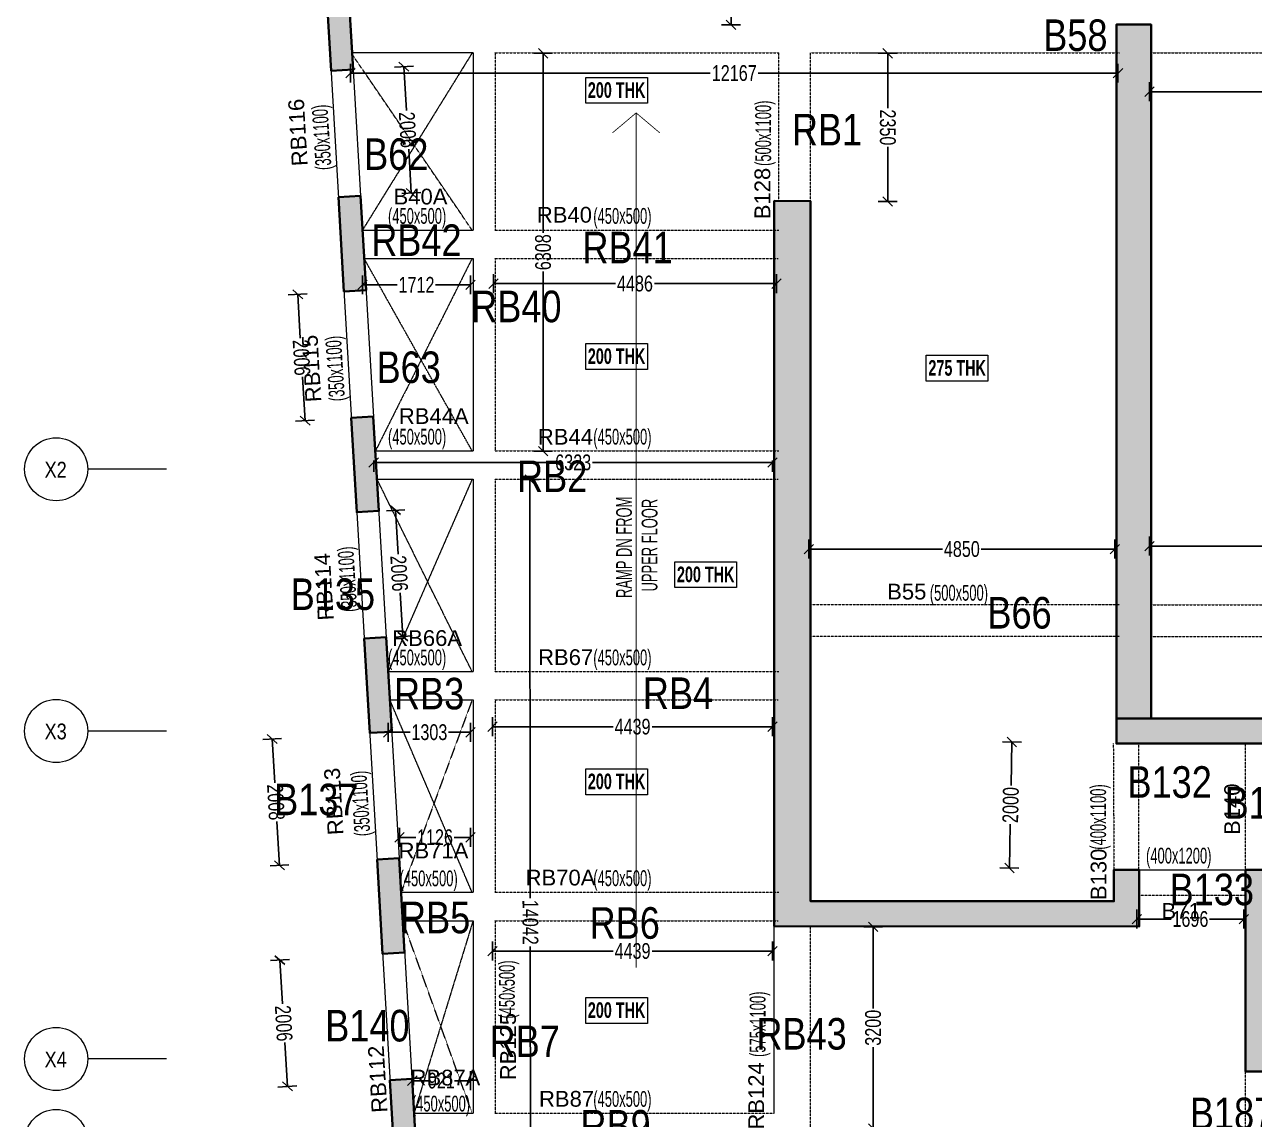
# Model space of a CAD drawing. Header units: millimetres. Extents: x 0 to 72183, y 72 to 62889.
# Drawn here: x 0 to 19496, y 18467 to 35825 of the extents above; entities that cross this region are included whole.
import ezdxf
from ezdxf.enums import TextEntityAlignment as Align

# ---------------------------------------------------------------- set-up
doc = ezdxf.new("R2010")
doc.units = ezdxf.units.MM
doc.linetypes.add('Grid Line', pattern=[2222.5, 1270, -317.5, 317.5, -317.5])
doc.linetypes.add('HIDDEN', pattern=[0.375, 0.25, -0.125])
for name, color, linetype, lineweight in [('A-FLOR-IDEN', 11, 'Continuous', 9), ('A-GRIDS', 8, 'Continuous', 9), ('A-HIDD-ABVE', 8, 'HIDDEN', 20), ('S-BEAM', 7, 'Continuous', 18), ('S-BEAM-IDEN', 2, 'Continuous', 9), ('S-COL HATCH', 9, 'Continuous', 0), ('S-COLS', 5, 'Continuous', 35), ('S-GRIDS', 8, 'Continuous', 9)]:
    doc.layers.add(name, color=color, linetype=linetype, lineweight=lineweight)
for name, color, linetype in [('Abhinav working', 6, 'Continuous'), ('Beam Nos', 7, 'Continuous'), ('changes', 7, 'Continuous')]:
    doc.layers.add(name, color=color, linetype=linetype)
doc.styles.add('Arial Narrow', font='ARIALN.TTF', dxfattribs={"height": 400})
doc.styles.add('Dim.s & Anno.(Misc.)', font='ARIALN.TTF')
doc.styles.add('SC-BBS1', font='SansSerif')
doc.styles.add('SOBHA', font='swisscl.ttf')
doc.styles.add('Swis721 LtCn BT', font='swisscl.ttf', dxfattribs={"width": 0.9, "height": 233.355162})
doc.styles.add('Swis721 LtCn BT_B', font='', dxfattribs={"width": 0.9, "height": 246.918336})
doc.styles.get('Swis721 LtCn BT_B').set_extended_font_data('Swis721 LtCn BT', bold=True)
doc.dimstyles.new('S-100', dxfattribs={"dimscale": 100, "dimtxt": 2.5, "dimasz": 1.5, "dimexe": 1.5, "dimexo": 1.5, "dimgap": 0.1, "dimtad": 0, "dimdec": 0, "dimrnd": 0.0005, "dimzin": 0, "dimdsep": 46, "dimtxsty": 'SOBHA', "dimblk": 'OBLIQUE', "dimcen": 0.09, "dimclrd": 8, "dimclre": 8, "dimclrt": 6, "dimadec": 0, "dimazin": 0, "dimtfac": 1, "dimtdec": 0, "dimtofl": 0, "dimtmove": 0, "dimatfit": 3, "dimfxl": 1.5, "dimfxlon": 1, "dimtolj": 1, "dimtzin": 0, "dimlwd": -1, "dimlwe": -1, "dimarcsym": 0})

# ---------------------------------------------------------------- blocks, each defined once
blk = doc.blocks.new('A$C0921b736')
at = {"layer": 'S-COL HATCH', "transparency": 33554687}
h = blk.add_hatch(color=256, dxfattribs=at)
h.dxf.hatch_style = 1
h.paths.add_polyline_path([(5425, 11675), (5425, 11275), (10175, 11275), (10175, 11675)])
h.paths.add_polyline_path([(5425, 11675), (5975, 11675), (5975, 22675), (5425, 22675)])
h = blk.add_hatch(color=256, dxfattribs=at)
h.dxf.hatch_style = 1
h.paths.add_polyline_path([(5785, 8375), (5785, 9275), (5385, 9275), (5385, 8775), (575, 8775), (575, 19875), (0, 19879), (0, 8375)])
h = blk.add_hatch(color=256, dxfattribs=at)
h.dxf.hatch_style = 1
h.paths.add_polyline_path([(12825, 6075), (12825, 6475), (7871, 6475), (7871, 9275), (7471, 9275), (7471, 6075)])
at = {"layer": 'S-COLS'}
for points in [[(5425, 11675), (5425, 22675), (5975, 22675), (5975, 11675), (5425, 11675)], [(18625, 6075), (7471, 6075), (7471, 9275), (7871, 9275)]]:
    blk.add_lwpolyline(points, dxfattribs=at)
blk.add_lwpolyline([(0, 8379), (5785, 8375), (5785, 9275), (5385, 9275), (5385, 8775), (575, 8775), (575, 19875), (0, 19879)], close=True, dxfattribs=at)
at = {"layer": 'S-COLS', "elevation": 0}
blk.add_lwpolyline([(10175, 11675), (5425, 11675), (5425, 11275), (10175, 11275)], close=True, dxfattribs=at)
blk = doc.blocks.new('A$Cb7cd9481')
at = {"layer": 'S-COL HATCH', "transparency": 33554687}
h = blk.add_hatch(color=256, dxfattribs=at)
h.dxf.hatch_style = 1
h.paths.add_polyline_path([(-14983, 16966), (-14896, 15469), (-14547, 15489), (-14634, 16986)])
h = blk.add_hatch(color=256, dxfattribs=at)
h.dxf.hatch_style = 1
h.paths.add_polyline_path([(-14779, 13466), (-14692, 11969), (-14342, 11989), (-14430, 13486)])
h = blk.add_hatch(color=256, dxfattribs=at)
h.dxf.hatch_style = 1
h.paths.add_polyline_path([(-14575, 9966), (-14488, 8469), (-14138, 8489), (-14226, 9986)])
h = blk.add_hatch(color=256, dxfattribs=at)
h.dxf.hatch_style = 1
h.paths.add_polyline_path([(-14371, 6466), (-14283, 4969), (-13934, 4989), (-14021, 6486)])
h = blk.add_hatch(color=256, dxfattribs=at)
h.dxf.hatch_style = 1
h.paths.add_polyline_path([(-14166, 2964), (-14079, 1466), (-13730, 1486), (-13817, 2984)])
h = blk.add_hatch(color=256, dxfattribs=at)
h.dxf.hatch_style = 1
h.paths.add_polyline_path([(-13962, -536), (-13875, -2034), (-13525, -2014), (-13613, -516)])
at = {"layer": 'S-COLS', "elevation": 0}
for points in [[(-14983, 16966), (-14634, 16986), (-14547, 15489), (-14896, 15469)], [(-14779, 13466), (-14430, 13486), (-14342, 11989), (-14692, 11969)], [(-14575, 9966), (-14226, 9986), (-14138, 8489), (-14488, 8469)], [(-14371, 6466), (-14021, 6486), (-13934, 4989), (-14283, 4969)], [(-14166, 2964), (-13817, 2984), (-13730, 1486), (-14079, 1466)], [(-13962, -536), (-13613, -516), (-13525, -2014), (-13875, -2034)]]:
    blk.add_lwpolyline(points, close=True, dxfattribs=at)
blk = doc.blocks.new('Grid - Type 1 Structural-6743905-9TH FLOOR LVL')
at = {"layer": 'A-GRIDS'}
blk.add_circle((0, 0), 4, dxfattribs=at)
blk = doc.blocks.new('A$C45bf0ae9')
at = {"layer": 'S-GRIDS', "linetype": 'Grid Line'}
for p, q in [((-17504, 9150), (-18754, 9150)), ((-17504, 5000), (-18754, 5000)), ((-17504, -200), (-18754, -200))]:
    blk.add_line(p, q, dxfattribs=at)
at = {"layer": 'A-GRIDS', "xscale": 124.9999999999999, "yscale": 124.9999999999999, "zscale": 124.9999999999999, "rotation": 89.99999999999982}
for p in [(-19254, 9150), (-19254, 5000), (-19254, -200), (-19254, -1500)]:
    blk.add_blockref('Grid - Type 1 Structural-6743905-9TH FLOOR LVL', p, dxfattribs=at)
at = {"layer": 'A-GRIDS', "lineweight": 18, "char_height": 250, "width": 440.93, "attachment_point": 1, "style": 'Arial Narrow'}
for s, insert in [('X2', (-19437, 9268)), ('X3', (-19437, 5118)), ('X4', (-19437, -82))]:
    blk.add_mtext(s, dxfattribs=dict(at, insert=insert))
blk = doc.blocks.new('_OBLIQUE')
at = {"color": 0, "linetype": 'ByBlock'}
blk.add_line((-0.5, -0.5), (0.5, 0.5), dxfattribs=at)
blk = doc.blocks.new('*D277')
at = {"layer": 'Abhinav working', "color": 8, "transparency": 16777216}
for p, q in [((17833, 34911), (17833, 34611)), ((24383, 34911), (24383, 34611)), ((17833, 34761), (20801, 34761)), ((24383, 34761), (21415, 34761))]:
    blk.add_line(p, q, dxfattribs=at)
at = {"layer": 'Defpoints', "color": 0, "transparency": 16777216}
for p in [(17833, 35370), (24383, 35370), (24383, 34761)]:
    blk.add_point(p, dxfattribs=at)
at = {"layer": 'Abhinav working', "color": 8, "transparency": 16777216, "xscale": 150, "yscale": 150, "zscale": 150, "rotation": 180}
blk.add_blockref('_OBLIQUE', (17833, 34761), dxfattribs=at)
at = {"layer": 'Abhinav working', "color": 8, "transparency": 16777216, "xscale": 150, "yscale": 150, "zscale": 150}
blk.add_blockref('_OBLIQUE', (24383, 34761), dxfattribs=at)
at = {"layer": 'Abhinav working', "color": 6, "transparency": 16777216, "insert": (21108, 34761), "char_height": 250, "attachment_point": 5, "style": 'SOBHA'}
blk.add_mtext('\\A1;6550', dxfattribs=at)
blk = doc.blocks.new('*D278')
at = {"layer": 'Abhinav working', "color": 8, "transparency": 16777216}
for p, q in [((18044, 42266), (18338, 42325)), ((18191, 42296), (18753, 39521)), ((19437, 36145), (18875, 38919)), ((19290, 36115), (19584, 36174))]:
    blk.add_line(p, q, dxfattribs=at)
at = {"layer": 'Defpoints', "color": 0, "transparency": 16777216}
for p in [(16587, 41971, 0), (19437, 36145), (17833, 35820)]:
    blk.add_point(p, dxfattribs=at)
at = {"layer": 'Abhinav working', "color": 8, "transparency": 16777216, "xscale": 150, "yscale": 150, "zscale": 150}
for p, rotation in [((18191, 42296), 101.4496253481066), ((19437, 36145), 281.4496253481067)]:
    blk.add_blockref('_OBLIQUE', p, dxfattribs=dict(at, rotation=rotation))
at = {"layer": 'Abhinav working', "color": 6, "transparency": 16777216, "insert": (18814, 39220), "char_height": 250, "attachment_point": 5, "rotation": 281.4496, "style": 'SOBHA'}
blk.add_mtext('\\A1;6276', dxfattribs=at)
blk = doc.blocks.new('*D312')
at = {"layer": 'Abhinav working', "color": 8, "transparency": 16777216}
for p, q in [((5167, 35205), (5167, 34905)), ((17333, 35205), (17333, 34905)), ((5167, 35055), (10869, 35055)), ((17333, 35055), (11631, 35055))]:
    blk.add_line(p, q, dxfattribs=at)
at = {"layer": 'Defpoints', "color": 0, "transparency": 16777216}
for p in [(5167, 35370, 0), (17333, 35370), (17333, 35055)]:
    blk.add_point(p, dxfattribs=at)
at = {"layer": 'Abhinav working', "color": 8, "transparency": 16777216, "xscale": 150, "yscale": 150, "zscale": 150, "rotation": 180}
blk.add_blockref('_OBLIQUE', (5167, 35055), dxfattribs=at)
at = {"layer": 'Abhinav working', "color": 8, "transparency": 16777216, "xscale": 150, "yscale": 150, "zscale": 150}
blk.add_blockref('_OBLIQUE', (17333, 35055), dxfattribs=at)
at = {"layer": 'Abhinav working', "color": 6, "transparency": 16777216, "insert": (11250, 35055), "char_height": 250, "attachment_point": 5, "style": 'SOBHA'}
blk.add_mtext('\\A1;12167', dxfattribs=at)
blk = doc.blocks.new('*D313')
at = {"layer": 'Abhinav working', "color": 8, "transparency": 16777216}
for p, q in [((11349, 41970), (11049, 41970)), ((11199, 41970), (11199, 39202)), ((11199, 35820), (11199, 38588)), ((11349, 35820), (11049, 35820))]:
    blk.add_line(p, q, dxfattribs=at)
at = {"layer": 'Defpoints', "color": 0, "transparency": 16777216}
for p in [(11199, 41970), (11933, 41970), (11933, 35820)]:
    blk.add_point(p, dxfattribs=at)
at = {"layer": 'Abhinav working', "color": 8, "transparency": 16777216, "xscale": 150, "yscale": 150, "zscale": 150}
for p, rotation in [((11199, 41970), 90), ((11199, 35820), 270)]:
    blk.add_blockref('_OBLIQUE', p, dxfattribs=dict(at, rotation=rotation))
at = {"layer": 'Abhinav working', "color": 6, "transparency": 16777216, "insert": (11199, 38895), "char_height": 250, "attachment_point": 5, "rotation": 90, "style": 'SOBHA'}
blk.add_mtext('\\A1;6150', dxfattribs=at)
blk = doc.blocks.new('*D316')
at = {"layer": 'Abhinav working', "color": 8, "transparency": 16777216}
for p, q in [((5864, 35148), (6163, 35166)), ((6014, 35157), (6054, 34462)), ((6130, 33155), (6090, 33850)), ((5980, 33146), (6280, 33163))]:
    blk.add_line(p, q, dxfattribs=at)
at = {"layer": 'Defpoints', "color": 0, "transparency": 16777216}
for p in [(5182, 35109, 0), (6014, 35157), (5299, 33106, 0)]:
    blk.add_point(p, dxfattribs=at)
at = {"layer": 'Abhinav working', "color": 8, "transparency": 16777216, "xscale": 150, "yscale": 150, "zscale": 150}
for p, rotation in [((6014, 35157), 93.3269284422106), ((6130, 33155), 273.3269284422106)]:
    blk.add_blockref('_OBLIQUE', p, dxfattribs=dict(at, rotation=rotation))
at = {"layer": 'Abhinav working', "color": 6, "transparency": 16777216, "insert": (6072, 34156), "char_height": 250, "attachment_point": 5, "rotation": 273.3269, "style": 'SOBHA'}
blk.add_mtext('\\A1;2006', dxfattribs=at)
blk = doc.blocks.new('*D317')
at = {"layer": 'Abhinav working', "color": 8, "transparency": 16777216}
for p, q in [((4480, 31556), (4181, 31538)), ((4330, 31547), (4371, 30852)), ((4447, 29545), (4407, 30240)), ((4597, 29553), (4297, 29536))]:
    blk.add_line(p, q, dxfattribs=at)
at = {"layer": 'Defpoints', "color": 0, "transparency": 16777216}
for p in [(5037, 31588, 0), (4330, 31547), (5154, 29586, 0)]:
    blk.add_point(p, dxfattribs=at)
at = {"layer": 'Abhinav working', "color": 8, "transparency": 16777216, "xscale": 150, "yscale": 150, "zscale": 150}
for p, rotation in [((4330, 31547), 93.33900044826464), ((4447, 29545), 273.3390004482647)]:
    blk.add_blockref('_OBLIQUE', p, dxfattribs=dict(at, rotation=rotation))
at = {"layer": 'Abhinav working', "color": 6, "transparency": 16777216, "insert": (4389, 30546), "char_height": 250, "attachment_point": 5, "rotation": 273.339, "style": 'SOBHA'}
blk.add_mtext('\\A1;2006', dxfattribs=at)
blk = doc.blocks.new('*D318')
at = {"layer": 'Abhinav working', "color": 8, "transparency": 16777216}
for p, q in [((12433, 27359), (12433, 27659)), ((12433, 27509), (14550, 27509)), ((17283, 27509), (15166, 27509)), ((17283, 27359), (17283, 27659))]:
    blk.add_line(p, q, dxfattribs=at)
at = {"layer": 'Defpoints', "color": 0, "transparency": 16777216}
for p in [(17283, 27509), (12433, 26620), (17283, 26620)]:
    blk.add_point(p, dxfattribs=at)
at = {"layer": 'Abhinav working', "color": 8, "transparency": 16777216, "xscale": 150, "yscale": 150, "zscale": 150, "rotation": 180}
blk.add_blockref('_OBLIQUE', (12433, 27509), dxfattribs=at)
at = {"layer": 'Abhinav working', "color": 8, "transparency": 16777216, "xscale": 150, "yscale": 150, "zscale": 150}
blk.add_blockref('_OBLIQUE', (17283, 27509), dxfattribs=at)
at = {"layer": 'Abhinav working', "color": 6, "transparency": 16777216, "insert": (14858, 27509), "char_height": 250, "attachment_point": 5, "style": 'SOBHA'}
blk.add_mtext('\\A1;4850', dxfattribs=at)
blk = doc.blocks.new('*D319')
at = {"layer": 'Abhinav working', "color": 8, "transparency": 16777216}
for p, q in [((17833, 27407), (17833, 27707)), ((24383, 27407), (24383, 27707)), ((17833, 27557), (20801, 27557)), ((24383, 27557), (21415, 27557))]:
    blk.add_line(p, q, dxfattribs=at)
at = {"layer": 'Defpoints', "color": 0, "transparency": 16777216}
for p in [(24383, 27557), (17833, 26620), (24383, 26620)]:
    blk.add_point(p, dxfattribs=at)
at = {"layer": 'Abhinav working', "color": 8, "transparency": 16777216, "xscale": 150, "yscale": 150, "zscale": 150, "rotation": 180}
blk.add_blockref('_OBLIQUE', (17833, 27557), dxfattribs=at)
at = {"layer": 'Abhinav working', "color": 8, "transparency": 16777216, "xscale": 150, "yscale": 150, "zscale": 150}
blk.add_blockref('_OBLIQUE', (24383, 27557), dxfattribs=at)
at = {"layer": 'Abhinav working', "color": 6, "transparency": 16777216, "insert": (21108, 27557), "char_height": 250, "attachment_point": 5, "style": 'SOBHA'}
blk.add_mtext('\\A1;6550', dxfattribs=at)
blk = doc.blocks.new('*D376')
at = {"layer": 'Abhinav working', "color": 8, "transparency": 16777216}
for p, q in [((20972, 24420), (21272, 24420)), ((21122, 24420), (21122, 23726)), ((21122, 22420), (21122, 23113)), ((20972, 22420), (21272, 22420))]:
    blk.add_line(p, q, dxfattribs=at)
at = {"layer": 'Defpoints', "color": 0, "transparency": 16777216}
for p in [(19329, 24420, 0), (21122, 24420), (19329, 22420)]:
    blk.add_point(p, dxfattribs=at)
at = {"layer": 'Abhinav working', "color": 8, "transparency": 16777216, "xscale": 150, "yscale": 150, "zscale": 150}
for p, rotation in [((21122, 24420), 90), ((21122, 22420), 270)]:
    blk.add_blockref('_OBLIQUE', p, dxfattribs=dict(at, rotation=rotation))
at = {"layer": 'Abhinav working', "color": 6, "transparency": 16777216, "insert": (21122, 23420), "char_height": 250, "attachment_point": 5, "rotation": 90, "style": 'SOBHA'}
blk.add_mtext('\\A1;2000', dxfattribs=at)
blk = doc.blocks.new('*D377')
at = {"layer": 'Abhinav working', "color": 8, "transparency": 16777216}
for p, q in [((15802, 24449), (15502, 24455)), ((15652, 24452), (15638, 23759)), ((15612, 22452), (15626, 23146)), ((15762, 22449), (15462, 22455))]:
    blk.add_line(p, q, dxfattribs=at)
at = {"layer": 'Defpoints', "color": 0, "transparency": 16777216}
for p in [(15652, 24452), (17283, 24420, 0), (17243, 22420)]:
    blk.add_point(p, dxfattribs=at)
at = {"layer": 'Abhinav working', "color": 8, "transparency": 16777216, "xscale": 150, "yscale": 150, "zscale": 150}
for p, rotation in [((15652, 24452), 88.85422830364556), ((15612, 22452), 268.8542283036456)]:
    blk.add_blockref('_OBLIQUE', p, dxfattribs=dict(at, rotation=rotation))
at = {"layer": 'Abhinav working', "color": 6, "transparency": 16777216, "insert": (15632, 23452), "char_height": 250, "attachment_point": 5, "rotation": 88.8542, "style": 'SOBHA'}
blk.add_mtext('\\A1;2000', dxfattribs=at)
blk = doc.blocks.new('*D378')
at = {"layer": 'Abhinav working', "color": 8, "transparency": 16777216}
for p, q in [((17633, 21793), (17633, 21493)), ((17633, 21643), (18177, 21643)), ((19329, 21643), (18785, 21643)), ((19329, 21793), (19329, 21493))]:
    blk.add_line(p, q, dxfattribs=at)
at = {"layer": 'Defpoints', "color": 0, "transparency": 16777216}
for p in [(17633, 22020), (19329, 22020), (19329, 21643)]:
    blk.add_point(p, dxfattribs=at)
at = {"layer": 'Abhinav working', "color": 8, "transparency": 16777216, "xscale": 150, "yscale": 150, "zscale": 150, "rotation": 180}
blk.add_blockref('_OBLIQUE', (17633, 21643), dxfattribs=at)
at = {"layer": 'Abhinav working', "color": 8, "transparency": 16777216, "xscale": 150, "yscale": 150, "zscale": 150}
blk.add_blockref('_OBLIQUE', (19329, 21643), dxfattribs=at)
at = {"layer": 'Abhinav working', "color": 6, "transparency": 16777216, "insert": (18481, 21643), "char_height": 250, "attachment_point": 5, "style": 'SOBHA'}
blk.add_mtext('\\A1;1696', dxfattribs=at)
blk = doc.blocks.new('*D379')
at = {"layer": 'Abhinav working', "color": 8, "transparency": 16777216}
for p, q in [((5740, 28117), (6029, 28134)), ((5879, 28126), (5920, 27430)), ((5996, 26123), (5955, 26818)), ((5857, 26115), (6146, 26132))]:
    blk.add_line(p, q, dxfattribs=at)
at = {"layer": 'Defpoints', "color": 0, "transparency": 16777216}
for p in [(5591, 28109, 0), (5707, 26106, 0), (5996, 26123)]:
    blk.add_point(p, dxfattribs=at)
at = {"layer": 'Abhinav working', "color": 8, "transparency": 16777216, "xscale": 150, "yscale": 150, "zscale": 150}
for p, rotation in [((5879, 28126), 93.33900044826464), ((5996, 26123), 273.3390004482647)]:
    blk.add_blockref('_OBLIQUE', p, dxfattribs=dict(at, rotation=rotation))
at = {"layer": 'Abhinav working', "color": 6, "transparency": 16777216, "insert": (5937, 27124), "char_height": 250, "attachment_point": 5, "rotation": 273.339, "style": 'SOBHA'}
blk.add_mtext('\\A1;2006', dxfattribs=at)
blk = doc.blocks.new('*D380')
at = {"layer": 'Abhinav working', "color": 8, "transparency": 16777216}
for p, q in [((4074, 24508), (3775, 24491)), ((3925, 24500), (3965, 23803)), ((4042, 22495), (4001, 23191)), ((4191, 22503), (3892, 22486))]:
    blk.add_line(p, q, dxfattribs=at)
at = {"layer": 'Defpoints', "color": 0, "transparency": 16777216}
for p in [(5445, 24588, 0), (4042, 22495), (5562, 22583, 0)]:
    blk.add_point(p, dxfattribs=at)
at = {"layer": 'Abhinav working', "color": 8, "transparency": 16777216, "xscale": 150, "yscale": 150, "zscale": 150}
for p, rotation in [((3925, 24500), 93.33900043574971), ((4042, 22495), 273.3390004357498)]:
    blk.add_blockref('_OBLIQUE', p, dxfattribs=dict(at, rotation=rotation))
at = {"layer": 'Abhinav working', "color": 6, "transparency": 16777216, "insert": (3983, 23497), "char_height": 250, "attachment_point": 5, "rotation": 273.339, "style": 'SOBHA'}
blk.add_mtext('\\A1;2008', dxfattribs=at)
blk = doc.blocks.new('*D381')
at = {"layer": 'Abhinav working', "color": 8, "transparency": 16777216}
for p, q in [((4199, 21001), (3899, 20984)), ((4049, 20992), (4089, 20297)), ((4166, 18990), (4125, 19685)), ((4315, 18999), (4016, 18981))]:
    blk.add_line(p, q, dxfattribs=at)
at = {"layer": 'Defpoints', "color": 0, "transparency": 16777216}
for p in [(5650, 21086, 0), (4049, 20992), (5767, 19083, 0)]:
    blk.add_point(p, dxfattribs=at)
at = {"layer": 'Abhinav working', "color": 8, "transparency": 16777216, "xscale": 150, "yscale": 150, "zscale": 150}
for p, rotation in [((4049, 20992), 93.3390004880988), ((4166, 18990), 273.3390004880988)]:
    blk.add_blockref('_OBLIQUE', p, dxfattribs=dict(at, rotation=rotation))
at = {"layer": 'Abhinav working', "color": 6, "transparency": 16777216, "insert": (4107, 19991), "char_height": 250, "attachment_point": 5, "rotation": 273.339, "style": 'SOBHA'}
blk.add_mtext('\\A1;2006', dxfattribs=at)
blk = doc.blocks.new('*D395')
at = {"layer": 'Abhinav working', "color": 8, "transparency": 16777216}
for p, q in [((13533, 35370), (13833, 35370)), ((13683, 35370), (13683, 34501)), ((13683, 33020), (13683, 33888)), ((13533, 33020), (13833, 33020))]:
    blk.add_line(p, q, dxfattribs=at)
at = {"layer": 'Defpoints', "color": 0, "transparency": 16777216}
for p in [(12433, 35370), (12433, 33020), (13683, 33020)]:
    blk.add_point(p, dxfattribs=at)
at = {"layer": 'Abhinav working', "color": 8, "transparency": 16777216, "xscale": 150, "yscale": 150, "zscale": 150}
for p, rotation in [((13683, 35370), 90.00006362845014), ((13683, 33020), 270.0000636284501)]:
    blk.add_blockref('_OBLIQUE', p, dxfattribs=dict(at, rotation=rotation))
at = {"layer": 'Abhinav working', "color": 6, "transparency": 16777216, "insert": (13683, 34195), "char_height": 250, "attachment_point": 5, "rotation": 270.0001, "style": 'SOBHA'}
blk.add_mtext('\\A1;2350', dxfattribs=at)
blk = doc.blocks.new('*D396')
at = {"layer": 'Abhinav working', "color": 8, "transparency": 16777216}
for p, q in [((5535, 28912), (5535, 28733)), ((5535, 28883), (8389, 28883)), ((11858, 28883), (9004, 28883)), ((11858, 28912), (11858, 28733))]:
    blk.add_line(p, q, dxfattribs=at)
at = {"layer": 'Defpoints', "color": 0, "transparency": 16777216}
for p in [(5535, 29062), (11858, 29062), (11858, 28883)]:
    blk.add_point(p, dxfattribs=at)
at = {"layer": 'Abhinav working', "color": 8, "transparency": 16777216, "xscale": 150, "yscale": 150, "zscale": 150, "rotation": 180}
blk.add_blockref('_OBLIQUE', (5535, 28883), dxfattribs=at)
at = {"layer": 'Abhinav working', "color": 8, "transparency": 16777216, "xscale": 150, "yscale": 150, "zscale": 150}
blk.add_blockref('_OBLIQUE', (11858, 28883), dxfattribs=at)
at = {"layer": 'Abhinav working', "color": 6, "transparency": 16777216, "insert": (8697, 28883), "char_height": 250, "attachment_point": 5, "style": 'SOBHA'}
blk.add_mtext('\\A1;6323', dxfattribs=at)
blk = doc.blocks.new('*D397')
at = {"layer": 'Abhinav working', "color": 8, "transparency": 16777216}
for p, q in [((5765, 24755), (5765, 24455)), ((5765, 24605), (6113, 24605)), ((7069, 24605), (6721, 24605)), ((7069, 24755), (7069, 24455))]:
    blk.add_line(p, q, dxfattribs=at)
at = {"layer": 'Defpoints', "color": 0, "transparency": 16777216}
for p in [(5765, 25112), (7069, 25112), (7069, 24605)]:
    blk.add_point(p, dxfattribs=at)
at = {"layer": 'Abhinav working', "color": 8, "transparency": 16777216, "xscale": 150, "yscale": 150, "zscale": 150, "rotation": 180}
blk.add_blockref('_OBLIQUE', (5765, 24605), dxfattribs=at)
at = {"layer": 'Abhinav working', "color": 8, "transparency": 16777216, "xscale": 150, "yscale": 150, "zscale": 150}
blk.add_blockref('_OBLIQUE', (7069, 24605), dxfattribs=at)
at = {"layer": 'Abhinav working', "color": 6, "transparency": 16777216, "insert": (6417, 24605), "char_height": 250, "attachment_point": 5, "style": 'SOBHA'}
blk.add_mtext('\\A1;1303', dxfattribs=at)
blk = doc.blocks.new('*D398')
at = {"layer": 'Abhinav working', "color": 8, "transparency": 16777216}
for p, q in [((7419, 24843), (7419, 24543)), ((11858, 24843), (11858, 24543)), ((7419, 24693), (9330, 24693)), ((11858, 24693), (9947, 24693))]:
    blk.add_line(p, q, dxfattribs=at)
at = {"layer": 'Defpoints', "color": 0, "transparency": 16777216}
for p in [(7419, 25112), (11858, 25112), (11858, 24693)]:
    blk.add_point(p, dxfattribs=at)
at = {"layer": 'Abhinav working', "color": 8, "transparency": 16777216, "xscale": 150, "yscale": 150, "zscale": 150, "rotation": 180}
blk.add_blockref('_OBLIQUE', (7419, 24693), dxfattribs=at)
at = {"layer": 'Abhinav working', "color": 8, "transparency": 16777216, "xscale": 150, "yscale": 150, "zscale": 150}
blk.add_blockref('_OBLIQUE', (11858, 24693), dxfattribs=at)
at = {"layer": 'Abhinav working', "color": 6, "transparency": 16777216, "insert": (9638, 24693), "char_height": 250, "attachment_point": 5, "style": 'SOBHA'}
blk.add_mtext('\\A1;4439', dxfattribs=at)
blk = doc.blocks.new('*D399')
at = {"layer": 'Abhinav working', "color": 8, "transparency": 16777216}
for p, q in [((5943, 22789), (5943, 23089)), ((7069, 22789), (7069, 23089)), ((5943, 22939), (6202, 22939)), ((7069, 22939), (6810, 22939))]:
    blk.add_line(p, q, dxfattribs=at)
at = {"layer": 'Defpoints', "color": 0, "transparency": 16777216}
for p in [(7069, 22939), (5943, 22062), (7069, 22062)]:
    blk.add_point(p, dxfattribs=at)
at = {"layer": 'Abhinav working', "color": 8, "transparency": 16777216, "xscale": 150, "yscale": 150, "zscale": 150, "rotation": 180}
blk.add_blockref('_OBLIQUE', (5943, 22939), dxfattribs=at)
at = {"layer": 'Abhinav working', "color": 8, "transparency": 16777216, "xscale": 150, "yscale": 150, "zscale": 150}
blk.add_blockref('_OBLIQUE', (7069, 22939), dxfattribs=at)
at = {"layer": 'Abhinav working', "color": 6, "transparency": 16777216, "insert": (6506, 22939), "char_height": 250, "attachment_point": 5, "style": 'SOBHA'}
blk.add_mtext('\\A1;1126', dxfattribs=at)
blk = doc.blocks.new('*D400')
at = {"layer": 'Abhinav working', "color": 8, "transparency": 16777216}
for p, q in [((7419, 21286), (7419, 20986)), ((11858, 21286), (11858, 20986)), ((7419, 21136), (9330, 21136)), ((11858, 21136), (9947, 21136))]:
    blk.add_line(p, q, dxfattribs=at)
at = {"layer": 'Defpoints', "color": 0, "transparency": 16777216}
for p in [(7419, 21612), (11858, 21612), (11858, 21136)]:
    blk.add_point(p, dxfattribs=at)
at = {"layer": 'Abhinav working', "color": 8, "transparency": 16777216, "xscale": 150, "yscale": 150, "zscale": 150, "rotation": 180}
blk.add_blockref('_OBLIQUE', (7419, 21136), dxfattribs=at)
at = {"layer": 'Abhinav working', "color": 8, "transparency": 16777216, "xscale": 150, "yscale": 150, "zscale": 150}
blk.add_blockref('_OBLIQUE', (11858, 21136), dxfattribs=at)
at = {"layer": 'Abhinav working', "color": 6, "transparency": 16777216, "insert": (9638, 21136), "char_height": 250, "attachment_point": 5, "style": 'SOBHA'}
blk.add_mtext('\\A1;4439', dxfattribs=at)
blk = doc.blocks.new('*D401')
at = {"layer": 'Abhinav working', "color": 8, "transparency": 16777216}
for p, q in [((7860, 28613), (8160, 28613)), ((8010, 28613), (8017, 21973)), ((8024, 14570), (8017, 21210)), ((7874, 14570), (8174, 14571))]:
    blk.add_line(p, q, dxfattribs=at)
at = {"layer": 'Defpoints', "color": 0, "transparency": 16777216}
for p in [(7419, 28612), (8010, 28613), (7433, 14570)]:
    blk.add_point(p, dxfattribs=at)
at = {"layer": 'Abhinav working', "color": 8, "transparency": 16777216, "xscale": 150, "yscale": 150, "zscale": 150}
for p, rotation in [((8010, 28613), 90.05859092830411), ((8024, 14570), 270.0585909283041)]:
    blk.add_blockref('_OBLIQUE', p, dxfattribs=dict(at, rotation=rotation))
at = {"layer": 'Abhinav working', "color": 6, "transparency": 16777216, "insert": (8017, 21592), "char_height": 250, "attachment_point": 5, "rotation": 270.0586, "style": 'SOBHA'}
blk.add_mtext('\\A1;14042', dxfattribs=at)
blk = doc.blocks.new('*D403')
at = {"layer": 'Abhinav working', "color": 8, "transparency": 16777216}
for p, q in [((6148, 18931), (6148, 19231)), ((7069, 18931), (7069, 19231)), ((6148, 19081), (6402, 19081)), ((7069, 19081), (6815, 19081))]:
    blk.add_line(p, q, dxfattribs=at)
at = {"layer": 'Defpoints', "color": 0, "transparency": 16777216}
for p in [(7069, 19081), (6148, 18562), (7069, 18562)]:
    blk.add_point(p, dxfattribs=at)
at = {"layer": 'Abhinav working', "color": 8, "transparency": 16777216, "xscale": 150, "yscale": 150, "zscale": 150, "rotation": 180}
blk.add_blockref('_OBLIQUE', (6148, 19081), dxfattribs=at)
at = {"layer": 'Abhinav working', "color": 8, "transparency": 16777216, "xscale": 150, "yscale": 150, "zscale": 150}
blk.add_blockref('_OBLIQUE', (7069, 19081), dxfattribs=at)
at = {"layer": 'Abhinav working', "color": 6, "transparency": 16777216, "insert": (6608, 19081), "char_height": 250, "attachment_point": 5, "style": 'SOBHA'}
blk.add_mtext('\\A1;921', dxfattribs=at)
blk = doc.blocks.new('*D303')
at = {"layer": 'Abhinav working', "color": 8, "transparency": 16777216}
for p, q in [((13302, 21520), (13602, 21520)), ((13452, 21520), (13452, 20227)), ((13452, 18320), (13452, 19613)), ((13302, 18320), (13602, 18320))]:
    blk.add_line(p, q, dxfattribs=at)
at = {"layer": 'Defpoints', "color": 0, "transparency": 16777216}
for p in [(12433, 21520, 0), (13452, 21520), (12433, 18320)]:
    blk.add_point(p, dxfattribs=at)
at = {"layer": 'Abhinav working', "color": 8, "transparency": 16777216, "xscale": 150, "yscale": 150, "zscale": 150}
for p, rotation in [((13452, 21520), 90), ((13452, 18320), 270)]:
    blk.add_blockref('_OBLIQUE', p, dxfattribs=dict(at, rotation=rotation))
at = {"layer": 'Abhinav working', "color": 6, "transparency": 16777216, "insert": (13452, 19920), "char_height": 250, "attachment_point": 5, "rotation": 90, "style": 'SOBHA'}
blk.add_mtext('\\A1;3200', dxfattribs=at)
blk = doc.blocks.new('*D309')
at = {"layer": 'Abhinav working', "color": 8, "transparency": 16777216}
for p, q in [((8071, 35370), (8371, 35370)), ((8221, 35370), (8221, 32523)), ((8221, 29062), (8221, 31909)), ((8071, 29062), (8371, 29062))]:
    blk.add_line(p, q, dxfattribs=at)
at = {"layer": 'Defpoints', "color": 0, "transparency": 16777216}
for p in [(7419, 35370), (8221, 35370), (7419, 29062)]:
    blk.add_point(p, dxfattribs=at)
at = {"layer": 'Abhinav working', "color": 8, "transparency": 16777216, "xscale": 150, "yscale": 150, "zscale": 150}
for p, rotation in [((8221, 35370), 90), ((8221, 29062), 270)]:
    blk.add_blockref('_OBLIQUE', p, dxfattribs=dict(at, rotation=rotation))
at = {"layer": 'Abhinav working', "color": 6, "transparency": 16777216, "insert": (8221, 32216), "char_height": 250, "attachment_point": 5, "rotation": 90, "style": 'SOBHA'}
blk.add_mtext('\\A1;6308', dxfattribs=at)
blk = doc.blocks.new('*D310')
at = {"layer": 'Abhinav working', "color": 8, "transparency": 16777216}
for p, q in [((7433, 31868), (7433, 31568)), ((11919, 31868), (11919, 31568)), ((7433, 31718), (9368, 31718)), ((11919, 31718), (9984, 31718))]:
    blk.add_line(p, q, dxfattribs=at)
at = {"layer": 'Defpoints', "color": 0, "transparency": 16777216}
for p in [(7433, 32112), (11919, 32112), (11919, 31718)]:
    blk.add_point(p, dxfattribs=at)
at = {"layer": 'Abhinav working', "color": 8, "transparency": 16777216, "xscale": 150, "yscale": 150, "zscale": 150, "rotation": 180}
blk.add_blockref('_OBLIQUE', (7433, 31718), dxfattribs=at)
at = {"layer": 'Abhinav working', "color": 8, "transparency": 16777216, "xscale": 150, "yscale": 150, "zscale": 150}
blk.add_blockref('_OBLIQUE', (11919, 31718), dxfattribs=at)
at = {"layer": 'Abhinav working', "color": 6, "transparency": 16777216, "insert": (9676, 31718), "char_height": 250, "attachment_point": 5, "style": 'SOBHA'}
blk.add_mtext('\\A1;4486', dxfattribs=at)
blk = doc.blocks.new('*D311')
at = {"layer": 'Abhinav working', "color": 8, "transparency": 16777216}
for p, q in [((5357, 31849), (5357, 31549)), ((7069, 31849), (7069, 31549)), ((5357, 31699), (5909, 31699)), ((7069, 31699), (6516, 31699))]:
    blk.add_line(p, q, dxfattribs=at)
at = {"layer": 'Defpoints', "color": 0, "transparency": 16777216}
for p in [(5357, 32112), (7069, 32112), (7069, 31699)]:
    blk.add_point(p, dxfattribs=at)
at = {"layer": 'Abhinav working', "color": 8, "transparency": 16777216, "xscale": 150, "yscale": 150, "zscale": 150, "rotation": 180}
blk.add_blockref('_OBLIQUE', (5357, 31699), dxfattribs=at)
at = {"layer": 'Abhinav working', "color": 8, "transparency": 16777216, "xscale": 150, "yscale": 150, "zscale": 150}
blk.add_blockref('_OBLIQUE', (7069, 31699), dxfattribs=at)
at = {"layer": 'Abhinav working', "color": 6, "transparency": 16777216, "insert": (6213, 31699), "char_height": 250, "attachment_point": 5, "style": 'SOBHA'}
blk.add_mtext('\\A1;1712', dxfattribs=at)

msp = doc.modelspace()

# ---------------------------------------------------------------- linework, layer by layer
at = {"layer": 'A-FLOR-IDEN', "color": 8, "elevation": 0, "flags": 128}
for points in [[(9873.7, 34988.7), (9873.7, 34576.9), (8896.2, 34576.9), (8896.2, 34988.7)], [(9873.7, 30769.6), (9873.7, 30357.7), (8896.2, 30357.7), (8896.2, 30769.6)], [(15272.6, 30583.5), (15272.6, 30171.6), (14295.1, 30171.6), (14295.1, 30583.5)], [(11286.2, 27309.6), (11286.2, 26897.8), (10308.7, 26897.8), (10308.7, 27309.6)], [(9873.7, 24027.6), (9873.7, 23615.8), (8896.2, 23615.8), (8896.2, 24027.6)], [(9873.7, 20401.4), (9873.7, 19989.5), (8896.2, 19989.5), (8896.2, 20401.4)]]:
    msp.add_lwpolyline(points, close=True, dxfattribs=at)
at = {"layer": 'A-HIDD-ABVE', "linetype": 'HIDDEN'}
for p, q in [((7094.8, 32567.4), (5194.3, 35353.5, 0)), ((7094.8, 35375), (5356.8, 32567.4)), ((7094.8, 29067.4), (5382.7, 32117.4)), ((7094.8, 32117.4), (5562.3, 29067.4)), ((7094.8, 25567.4), (5587.3, 28617.4)), ((7094.8, 28617.4), (5765.2, 25567.4)), ((7094.8, 22067.4), (5791.5, 25117.4)), ((7094.8, 25117.4), (5969.4, 22067.4)), ((7094.8, 18567.4), (5995.3, 21617.4)), ((7109.2, 21617.4), (6173.6, 18567.4))]:
    msp.add_line(p, q, dxfattribs=at)
at = {"layer": 'S-BEAM', "linetype": 'HIDDEN'}
for p, q in [((7444.8, 35375), (11959.1, 35375)), ((11959.1, 33025), (11959.1, 35375)), ((12459.1, 33025), (12459.1, 35375)), ((12459.1, 35375), (17359.2, 35375)), ((13229.2, 35375), (13758.7, 35375)), ((17859.2, 35375), (24409.1, 35375)), ((7444.8, 32567.4), (11959.2, 32567.4)), ((7444.8, 32117.4), (11944.8, 32117.4)), ((7444.8, 29067.4), (11959.2, 29067.4)), ((7444.8, 28617.4), (11944.8, 28617.4)), ((17359.2, 26625), (12459.2, 26625)), ((17859.2, 26625), (24409.1, 26625)), ((17359.2, 26125), (12459.2, 26125)), ((17859.2, 26125), (21559.2, 26125)), ((7444.8, 25567.4), (11959.2, 25567.4)), ((7444.8, 25117.4), (11944.8, 25117.4)), ((17259.2, 24425, 0), (17269.2, 22425)), ((17659.2, 24425), (17659.2, 22425)), ((19354.8, 22425), (19354.8, 24425, 0)), ((7444.8, 22067.4), (11959.2, 22067.4)), ((17659.2, 22025), (19354.8, 22025)), ((7444.8, 21617.4), (11944.8, 21617.4)), ((12459.2, 18225), (12459.2, 21525)), ((19354.8, 18325), (19354.8, 19225)), ((7444.8, 18567.4), (11884.2, 18567.4))]:
    msp.add_line(p, q, dxfattribs=at)
at = {"layer": 'S-BEAM'}
for p, q in [((5356.4, 32567.4), (7109.2, 32567.4)), ((5382.7, 32117.4), (7109.2, 32117.4)), ((5560.6, 29067.4), (7109.2, 29067.4)), ((5586.9, 28617.4), (7109.2, 28617.4)), ((5764.8, 25567.4), (7109.2, 25567.4)), ((5791.1, 25117.4), (7109.2, 25117.4)), ((5618.4, 22067.4), (5618.8, 22067.4)), ((5969, 22067.4), (7109.2, 22067.4)), ((5995.3, 21617.4), (7109.2, 21617.4)), ((6173.2, 18567.4), (7109.2, 18567.4))]:
    msp.add_line(p, q, dxfattribs=at)
at = {"layer": 'S-BEAM', "linetype": 'ByBlock'}
for p, q in [((17659.2, 22425), (19354.8, 22425)), ((11884.2, 18567.4), (11884.1, 21525))]:
    msp.add_line(p, q, dxfattribs=at)
at = {"layer": 'S-BEAM', "ltscale": 250000, "elevation": 0}
msp.add_lwpolyline([(24469.3, 58876.2, 0.1331416), (3386.3, 60325.4), (6582, 5551)], format="xyb", dxfattribs=at)
at = {"layer": 'S-BEAM', "elevation": 0}
for points in [[(7109.2, 35375), (5192.6, 35375), (5356.4, 32567.4)], [(7109.2, 35375), (7109.2, 32567.4)], [(5382.7, 32117.4), (5560.6, 29067.4)], [(7109.2, 32117.4), (7109.2, 29067.4)], [(5586.9, 28617.4), (5764.8, 25567.4)], [(7109.2, 28617.4), (7109.2, 25567.4)], [(5791.1, 25117.4), (5969, 22067.4)], [(7109.2, 25117.4), (7109.2, 22067.4)], [(5995.3, 21617.4), (6173.2, 18567.4)], [(7109.2, 21617.4), (7109.2, 18567.4)]]:
    msp.add_lwpolyline(points, dxfattribs=at)
at = {"layer": 'S-BEAM', "linetype": 'HIDDEN', "elevation": 0}
for points in [[(7459.2, 35375), (7459.2, 32567.4)], [(7459.2, 32117.4), (7459.2, 29067.4)], [(7459.2, 28617.4), (7459.2, 25567.4)], [(7459.2, 25117.4), (7459.2, 22067.4)], [(7459.2, 21617.4), (7459.2, 18567.4)]]:
    msp.add_lwpolyline(points, dxfattribs=at)
at = {"layer": 'S-BEAM', "const_width": 12.5, "elevation": 0}
for points in [[(10069.8, 34108.7), (9694.8, 34425), (9319.8, 34108.7)], [(9694.8, 20875.4), (9694.8, 34425)]]:
    msp.add_lwpolyline(points, dxfattribs=at)

# ---------------------------------------------------------------- block references
at = {"layer": 'Beam Nos'}
msp.add_blockref('A$C45bf0ae9', (19754.8, 19625), dxfattribs=at)
at = {"layer": 'changes'}
msp.add_blockref('A$C0921b736', (11884.1, 13149.8), dxfattribs=at)
at = {"layer": 'S-BEAM'}
msp.add_blockref('A$Cb7cd9481', (19754.8, 19625), dxfattribs=at)

# ---------------------------------------------------------------- texts
at = {"layer": 'A-FLOR-IDEN', "color": 1, "char_height": 246.92, "width": 1155, "attachment_point": 2, "line_spacing_factor": 0.964267, "style": 'Swis721 LtCn BT_B'}
for s, insert in [('200 THK', (9384.9, 34910.7)), ('200 THK', (9384.9, 30691.5)), ('275 THK', (14783.8, 30505.4, 0)), ('200 THK', (10797.4, 27231.6)), ('200 THK', (9384.9, 23949.6)), ('200 THK', (9384.9, 20323.3))]:
    msp.add_mtext(s, dxfattribs=dict(at, insert=insert))
at = {"layer": 'Abhinav working', "char_height": 500, "attachment_point": 1, "style": 'Dim.s & Anno.(Misc.)'}
for s, insert in [('B58', (16148, 35907)), ('RB1', (12164.3, 34409.2)), ('B62', (5382.6, 34020.6, 0)), ('RB42', (5495.8, 32656.7, 0)), ('RB41', (8844.2, 32540, 0)), ('RB40', (7080.2, 31606.3, 0)), ('B63', (5579.7, 30641.8, 0)), ('RB2', (7807, 28913.2, 0)), ('B135', (4218.8, 27043.5, 0)), ('B66', (15263.2, 26749.5)), ('RB3', (5856.8, 25468.1, 0)), ('RB4', (9801.5, 25474.4, 0)), ('B132', (17483.2, 24066.3, 0)), ('B137', (3956.5, 23789.8, 0)), ('B131', (19023.9, 23736.3)), ('B133', (18151.8, 22363.1, 0)), ('RB5', (5951.7, 21918.4, 0)), ('RB6', (8956.6, 21831.7, 0)), ('B140', (4765.6, 20203.3, 0)), ('RB43', (11601.1, 20074.3, 0)), ('RB7', (7371.6, 19954.6, 0)), ('B187', (18472.9, 18812.3, 0)), ('RB9', (8812.3, 18616.8, 0))]:
    msp.add_mtext_dynamic_manual_height_columns(s, width=21149.247, gutter_width=5423.5, heights=[0], dxfattribs=dict(at, insert=insert))
at = {"layer": 'Beam Nos', "style": 'SC-BBS1'}
for s, p in [('RB116', (4532.1, 34126.4, 0)), ('RB115', (4748.6, 30383.4, 0)), ('RB114', (4944.6, 26922.4, 0)), ('RB113', (5101.1, 23519.9, 0)), ('RB112', (5797.6, 19117.4, 0))]:
    msp.add_text(s, height=250, rotation=93.339, dxfattribs=at).set_placement(p, align=Align.BOTTOM_CENTER)
at = {"layer": 'Beam Nos', "color": 3, "style": 'SC-BBS1'}
for s, p in [('B128', (11896.1, 33147.1)), ('B140', (19343, 23384.6)), ('B130', (17225.6, 22352.9, 0)), ('RB125', (7863.8, 19622)), ('RB124', (11798.4, 18839.9))]:
    msp.add_text(s, height=250, rotation=90, dxfattribs=at).set_placement(p, align=Align.BOTTOM_CENTER)
for s, p in [('B40A', (6276.7, 32898.2)), ('RB40', (8558, 32609.5)), ('RB44A', (6486.6, 29418)), ('RB44', (8573.8, 29090.5)), ('B55', (13985.4, 26635.5)), ('RB66A', (6381.8, 25898.7)), ('RB67', (8577.6, 25596.1)), ('RB71A', (6482.7, 22530)), ('RB70A', (8496.3, 22101.4)), ('B71', (18333.4, 21572.4)), ('RB87A', (6671.7, 18930, 0)), ('RB87', (8591.8, 18593.9))]:
    msp.add_text(s, height=250, dxfattribs=at).set_placement(p, align=Align.BOTTOM_CENTER)
at = {"layer": 'S-BEAM-IDEN', "style": 'Swis721 LtCn BT', "width": 0.8}
for s, rotation, p in [('(350x1100)', 93.60442, (4866.1, 33526.6, 0)), ('(500x1100)', 90, (11833.6, 33583.8)), ('(450x500)', 360, (5761.4, 32666.5)), ('(450x500)', 360, (9015.8, 32666.5)), ('(350x1100)', 93.60442, (5080, 29860.9, 0)), ('(450x500)', 360, (5761.4, 29166.5)), ('(450x500)', 360, (9015.8, 29166.5)), ('RAMP DN FROM', 90, (9627.6, 26734.9)), ('UPPER FLOOR', 90, (10032.6, 26837.5)), ('(350x1100)', 93.60442, (5274.9, 26520.6, 0)), ('(500x500)', 360, (14350, 26691.7)), ('(450x500)', 360, (5761.4, 25666.5)), ('(450x500)', 360, (9015.8, 25666.5)), ('(350x1100)', 93.60442, (5482.3, 22965, 0)), ('(400x1100)', 90, (17143.6, 22743)), ('(400x1200)', 360, (17778.1, 22524.4)), ('(450x500)', 360, (5943.8, 22163.5)), ('(450x500)', 360, (9015.8, 22166.5)), ('(450x500)', 90, (7770, 20065.4, 0)), ('(575x1100)', 90, (11745.7, 19457.3)), ('(450x500)', 360, (9015.8, 18666.5)), ('(450x500)', 360, (6140, 18592.6))]:
    msp.add_text(s, height=250, rotation=rotation, dxfattribs=at).set_placement(p)

# ---------------------------------------------------------------- dimensions: what is measured, and where the dimension line sits
at = {"layer": 'Abhinav working'}
for p1, p2, distance, picture, middle in [((16587.2, 41970.9, 0), (17833.1, 35819.8), 1636.2, '*D278', (18813.8, 39220.1)), ((12433.1, 35369.8), (12433.1, 33019.8), 1250.1, '*D395', (13683.2, 34194.8)), ((5298.6, 33106.2, 0), (5182.2, 35108.7, 0), -832.9, '*D316', (6071.9, 34155.8)), ((5153.8, 29585.8, 0), (5037, 31588.4, 0), 707.8, '*D317', (4388.8, 30545.9)), ((7433.1, 14569.8), (7418.7, 28612.2), -591.1, '*D401', (8017, 21591.6)), ((5590.6, 28108.7, 0), (5707.4, 26106.2, 0), 288.9, '*D379', (5937.4, 27124.3)), ((5445.3615, 24588.3548, 0), (5562.3436, 22583.2663, 0), -1523.357, '*D380', (3983.0815, 23497.0848)), ((17243.1, 22419.8), (17283.1, 24419.8, 0), 1631.6, '*D377', (15631.8, 23452.4)), ((12433.1, 18319.8), (12433.1, 21519.8, 0), -1018.9, '*D303', (13452, 19919.8)), ((5766.5, 19083.3, 0), (5649.7, 21085.8, 0), 1603.6, '*D381', (4107.2, 19991.1))]:
    dim = msp.add_aligned_dim(p1=p1, p2=p2, distance=distance, dimstyle='S-100', dxfattribs=at)
    dim.commit()
    dim.dimension.update_dxf_attribs({"geometry": picture, "text_midpoint": middle})
for base, p1, p2, picture, middle in [((11198.8, 41969.8), (11933.1, 35819.8), (11933.1, 41969.8), '*D313', (11198.8, 38894.8)), ((8220.8, 35369.8), (7418.7, 29062.2), (7418.7, 35369.8), '*D309', (8220.8, 32216)), ((21121.7, 24419.8), (19328.7, 22419.8), (19328.7, 24419.8, 0), '*D376', (21121.7, 23419.8))]:
    dim = msp.add_linear_dim(base=base, p1=p1, p2=p2, angle=90, dimstyle='S-100', dxfattribs=at)
    dim.commit()
    dim.dimension.update_dxf_attribs({"geometry": picture, "text_midpoint": middle})
for base, p1, p2, picture, middle in [((17333.1, 35054.6), (5166.5, 35369.8, 0), (17333.1, 35369.8), '*D312', (11249.8, 35054.6)), ((24383, 34760.8), (17833.1, 35369.8), (24383, 35369.8), '*D277', (21108.1, 34760.8)), ((7068.7, 31698.9), (5356.6, 32112.2), (7068.7, 32112.2), '*D311', (6212.6, 31698.9)), ((11918.7, 31718.2), (7433.1, 32112.2), (11918.7, 32112.2), '*D310', (9675.9, 31718.2)), ((11858.1, 28883), (5534.9, 29062.2), (11858.1, 29062.2), '*D396', (8696.5, 28883)), ((24383, 27557.5), (17833.1, 26619.8), (24383, 26619.8), '*D319', (21108.1, 27557.5)), ((17283.1, 27508.7), (12433.1, 26619.8), (17283.1, 26619.8), '*D318', (14858.1, 27508.7)), ((7068.7, 24604.6), (5765.4, 25112.2), (7068.7, 25112.2), '*D397', (6417.1, 24604.6)), ((11858.1, 24692.6), (7418.7, 25112.2), (11858.1, 25112.2), '*D398', (9638.4, 24692.6)), ((7068.7, 22939.2), (5942.9, 22062.2), (7068.7, 22062.2), '*D399', (6505.8, 22939.2)), ((19328.7, 21643), (17633.1, 22019.8), (19328.7, 22019.8), '*D378', (18480.9, 21643)), ((11858.1, 21135.7), (7418.7, 21612.2), (11858.1, 21612.2), '*D400', (9638.4, 21135.7)), ((7068.7, 19080.9), (6147.5, 18562.2), (7068.7, 18562.2), '*D403', (6608.1, 19080.9))]:
    dim = msp.add_linear_dim(base=base, p1=p1, p2=p2, dimstyle='S-100', dxfattribs=at)
    dim.commit()
    dim.dimension.update_dxf_attribs({"geometry": picture, "text_midpoint": middle})

doc.saveas('drawing.dxf')
